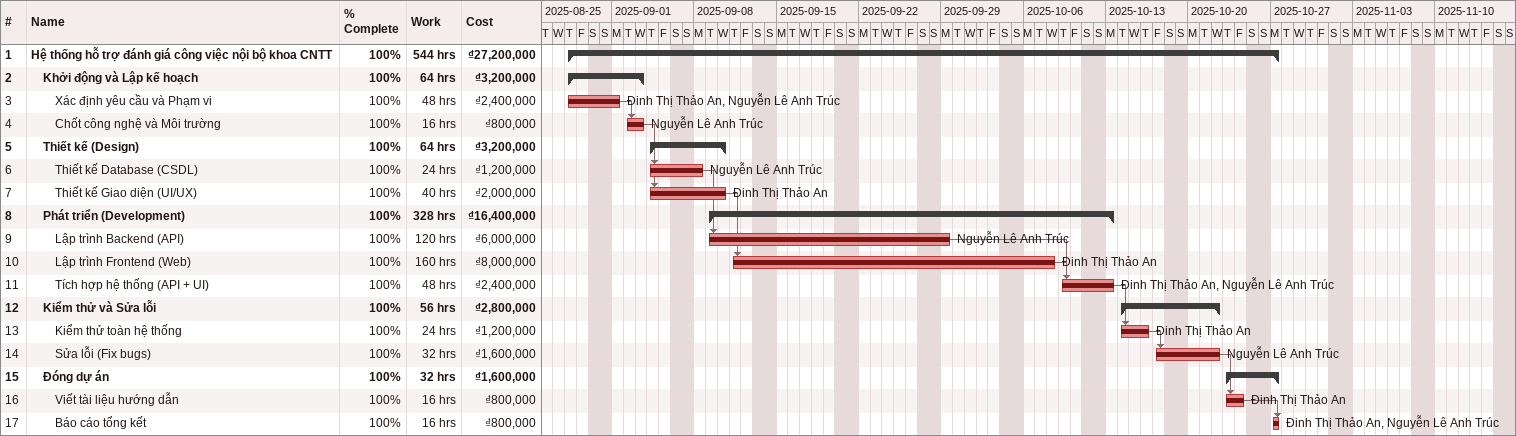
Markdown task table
| ID | Level | Task | Start | Finish | Predecessors | Resources | % complete | Work (h) | Cost (₫) |
|---|---|---|---|---|---|---|---|---|---|
| 1 | 1 | **Hệ thống hỗ trợ đánh giá công việc nội bộ khoa CNTT** | 2025-08-28 | 2025-10-27 |  |  | 100 | 544 | 27200000 |
| 2 | 2 | **Khởi động và Lập kế hoạch** | 2025-08-28 | 2025-09-03 |  |  | 100 | 64 | 3200000 |
| 3 | 3 | Xác định yêu cầu và Phạm vi | 2025-08-28 | 2025-09-01 |  | Đinh Thị Thảo An, Nguyễn Lê Anh Trúc | 100 | 48 | 2400000 |
| 4 | 3 | Chốt công nghệ và Môi trường | 2025-09-02 | 2025-09-03 | 3 | Nguyễn Lê Anh Trúc | 100 | 16 | 800000 |
| 5 | 2 | **Thiết kế (Design)** | 2025-09-04 | 2025-09-10 |  |  | 100 | 64 | 3200000 |
| 6 | 3 | Thiết kế Database (CSDL) | 2025-09-04 | 2025-09-08 | 4 | Nguyễn Lê Anh Trúc | 100 | 24 | 1200000 |
| 7 | 3 | Thiết kế Giao diện (UI/UX) | 2025-09-04 | 2025-09-10 | 4 | Đinh Thị Thảo An | 100 | 40 | 2000000 |
| 8 | 2 | **Phát triển (Development)** | 2025-09-09 | 2025-10-13 |  |  | 100 | 328 | 16400000 |
| 9 | 3 | Lập trình Backend (API) | 2025-09-09 | 2025-09-29 | 6 | Nguyễn Lê Anh Trúc | 100 | 120 | 6000000 |
| 10 | 3 | Lập trình Frontend (Web) | 2025-09-11 | 2025-10-08 | 7 | Đinh Thị Thảo An | 100 | 160 | 8000000 |
| 11 | 3 | Tích hợp hệ thống (API + UI) | 2025-10-09 | 2025-10-13 | 9, 10 | Đinh Thị Thảo An, Nguyễn Lê Anh Trúc | 100 | 48 | 2400000 |
| 12 | 2 | **Kiểm thử và Sửa lỗi** | 2025-10-14 | 2025-10-22 |  |  | 100 | 56 | 2800000 |
| 13 | 3 | Kiểm thử toàn hệ thống | 2025-10-14 | 2025-10-16 | 11 | Đinh Thị Thảo An | 100 | 24 | 1200000 |
| 14 | 3 | Sửa lỗi (Fix bugs) | 2025-10-17 | 2025-10-22 | 13 | Nguyễn Lê Anh Trúc | 100 | 32 | 1600000 |
| 15 | 2 | **Đóng dự án** | 2025-10-23 | 2025-10-27 |  |  | 100 | 32 | 1600000 |
| 16 | 3 | Viết tài liệu hướng dẫn | 2025-10-23 | 2025-10-24 | 14 | Đinh Thị Thảo An | 100 | 16 | 800000 |
| 17 | 3 | Báo cáo tổng kết | 2025-10-27 | 2025-10-27 | 16 | Đinh Thị Thảo An, Nguyễn Lê Anh Trúc | 100 | 16 | 800000 |
